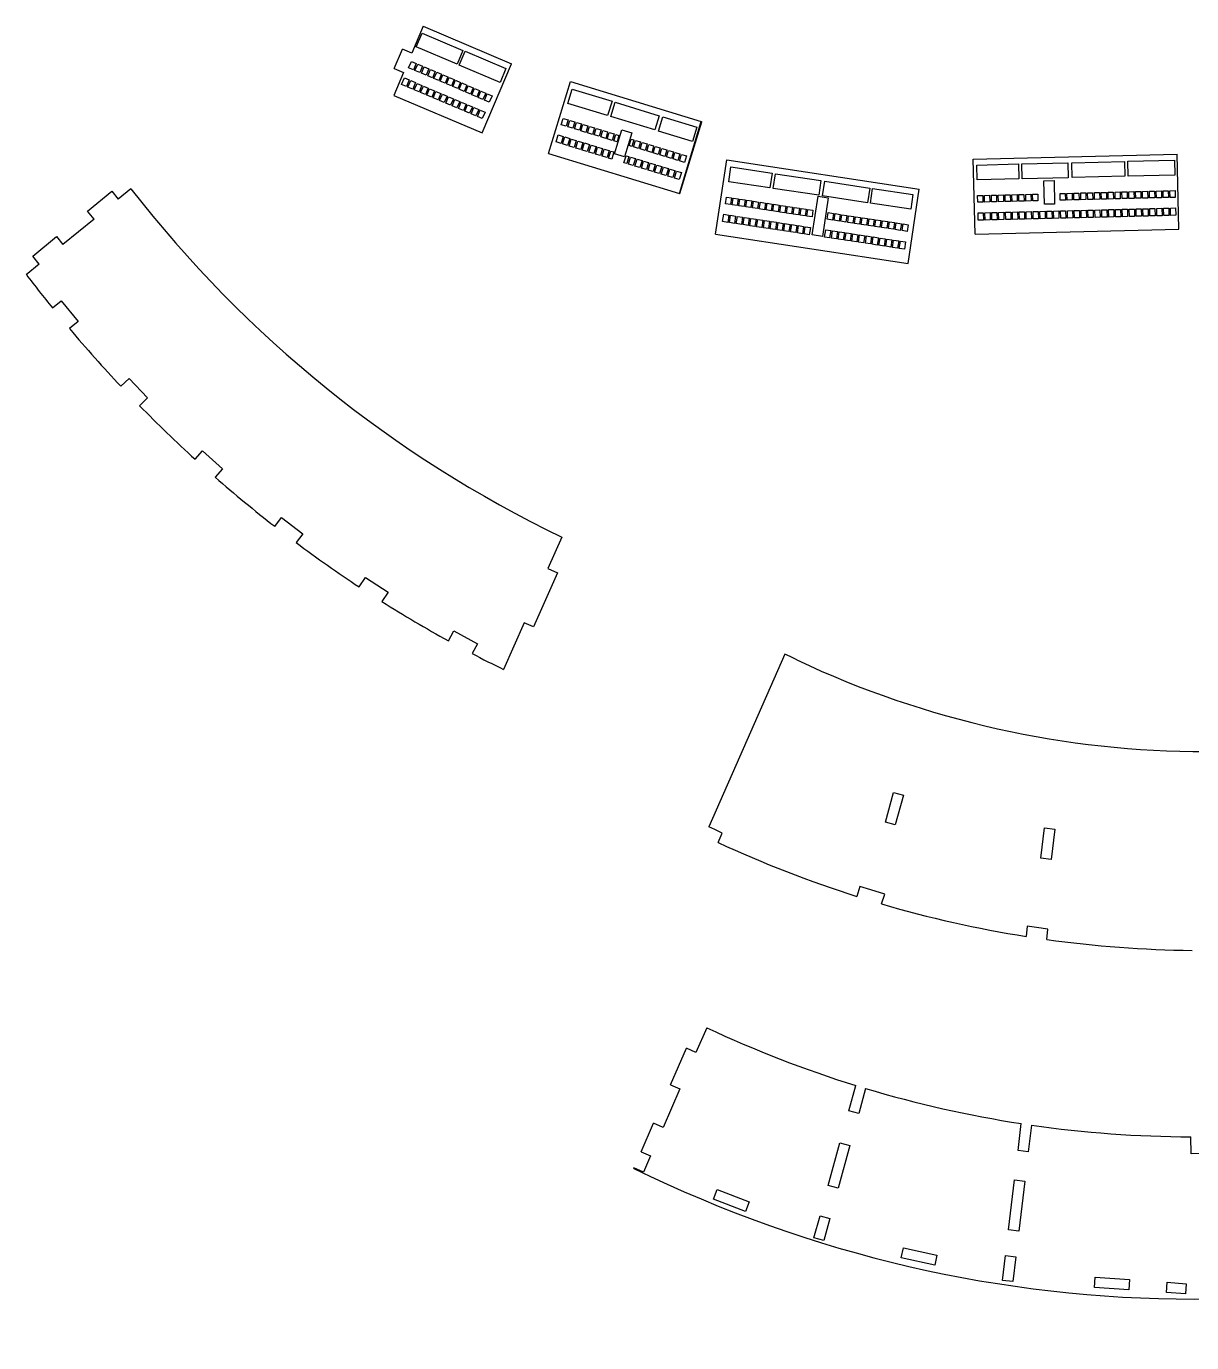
# Model space of a CAD drawing. Extents: x -717 to 1081, y -769 to 1088.
# Drawn here: x 308.3 to 647.5, y -769.2 to -386.1 of the extents above; entities that cross this region are included whole.
import ezdxf

# ---------------------------------------------------------------- set-up
doc = ezdxf.new("R2010")
doc.units = 0
doc.layers.get('0').update_dxf_attribs({"linetype": 'CONTINUOUS'})

msp = doc.modelspace()

# ---------------------------------------------------------------- linework, layer by layer
at = {"color": 7, "linetype": 'CONTINUOUS'}
for p, q in [((423.86, -386.14), (420.55, -393.93)), ((423.86, -386.14), (449.51, -397.03)), ((421.81, -392.09), (423.51, -388.09)), ((423.51, -388.09), (435.38, -393.13)), ((415.39, -398.41), (417.79, -392.76)), ((420.55, -393.93), (417.79, -392.76)), ((433.68, -397.13), (421.81, -392.09)), ((435.38, -393.13), (433.68, -397.13)), ((434.34, -397.41), (436.04, -393.41)), ((436.04, -393.41), (447.9, -398.45)), ((419.61, -398.22), (420.4, -396.38)), ((420.99, -398.8), (419.61, -398.22)), ((420.4, -396.38), (421.78, -396.96)), ((421.78, -396.96), (420.99, -398.8)), ((421.45, -399), (422.24, -397.16)), ((422.24, -397.16), (423.62, -397.74)), ((423.62, -397.74), (422.84, -399.59)), ((423.3, -399.78), (424.08, -397.94)), ((424.08, -397.94), (425.46, -398.53)), ((446.2, -402.45), (434.34, -397.41)), ((440.96, -417.15), (449.51, -397.03)), ((418.15, -399.58), (415.31, -406.26)), ((415.39, -398.41), (418.15, -399.58)), ((417.57, -403.03), (418.36, -401.17)), ((418.36, -401.17), (419.74, -401.75)), ((419.74, -401.75), (418.95, -403.62)), ((419.41, -403.82), (420.2, -401.95)), ((420.2, -401.95), (421.58, -402.53)), ((422.84, -399.59), (421.45, -399)), ((424.68, -400.37), (423.3, -399.78)), ((425.46, -398.53), (424.68, -400.37)), ((425.14, -400.56), (425.92, -398.72)), ((426.52, -401.15), (425.14, -400.56)), ((425.92, -398.72), (427.3, -399.31)), ((427.3, -399.31), (426.52, -401.15)), ((426.98, -401.34), (427.76, -399.5)), ((428.36, -401.93), (426.98, -401.34)), ((427.76, -399.5), (429.14, -400.09)), ((429.14, -400.09), (428.36, -401.93)), ((428.82, -402.13), (429.6, -400.29)), ((430.2, -402.71), (428.82, -402.13)), ((429.6, -400.29), (430.98, -400.87)), ((430.98, -400.87), (430.2, -402.71)), ((430.66, -402.91), (431.44, -401.07)), ((431.44, -401.07), (432.82, -401.65)), ((432.82, -401.65), (432.04, -403.5)), ((432.5, -403.69), (433.28, -401.85)), ((433.28, -401.85), (434.66, -402.44)), ((447.9, -398.45), (446.2, -402.45)), ((418.95, -403.62), (417.57, -403.03)), ((420.79, -404.4), (419.41, -403.82)), ((421.58, -402.53), (420.79, -404.4)), ((421.25, -404.6), (422.04, -402.73)), ((422.63, -405.18), (421.25, -404.6)), ((422.04, -402.73), (423.42, -403.32)), ((423.42, -403.32), (422.63, -405.18)), ((423.09, -405.38), (423.88, -403.51)), ((424.47, -405.97), (423.09, -405.38)), ((423.88, -403.51), (425.26, -404.1)), ((425.26, -404.1), (424.47, -405.97)), ((424.93, -406.16), (425.72, -404.29)), ((425.72, -404.29), (427.1, -404.88)), ((427.1, -404.88), (426.31, -406.75)), ((426.77, -406.94), (427.56, -405.08)), ((427.56, -405.08), (428.95, -405.66)), ((428.95, -405.66), (428.15, -407.53)), ((428.61, -407.73), (429.41, -405.86)), ((429.41, -405.86), (430.79, -406.44)), ((432.04, -403.5), (430.66, -402.91)), ((433.88, -404.28), (432.5, -403.69)), ((434.66, -402.44), (433.88, -404.28)), ((434.34, -404.47), (435.12, -402.63)), ((435.72, -405.06), (434.34, -404.47)), ((435.12, -402.63), (436.5, -403.22)), ((436.5, -403.22), (435.72, -405.06)), ((436.18, -405.25), (436.96, -403.41)), ((437.56, -405.84), (436.18, -405.25)), ((436.96, -403.41), (438.34, -404)), ((438.34, -404), (437.56, -405.84)), ((438.02, -406.04), (438.8, -404.2)), ((439.4, -406.62), (438.02, -406.04)), ((438.8, -404.2), (440.18, -404.78)), ((440.18, -404.78), (439.4, -406.62)), ((439.86, -406.82), (440.64, -404.98)), ((440.64, -404.98), (442.03, -405.56)), ((442.03, -405.56), (441.24, -407.41)), ((441.7, -407.6), (442.49, -405.76)), ((442.49, -405.76), (443.87, -406.35)), ((460.29, -423.15), (466.67, -402.24)), ((465.92, -408.58), (467.19, -404.42)), ((466.67, -402.24), (504.76, -413.86)), ((467.19, -404.42), (478.79, -407.96)), ((415.31, -406.26), (440.96, -417.15)), ((426.31, -406.75), (424.93, -406.16)), ((428.15, -407.53), (426.77, -406.94)), ((429.99, -408.31), (428.61, -407.73)), ((430.79, -406.44), (429.99, -408.31)), ((430.45, -408.51), (431.25, -406.64)), ((431.83, -409.09), (430.45, -408.51)), ((431.25, -406.64), (432.63, -407.23)), ((432.63, -407.23), (431.83, -409.09)), ((432.29, -409.29), (433.09, -407.42)), ((433.67, -409.88), (432.29, -409.29)), ((433.09, -407.42), (434.47, -408.01)), ((434.47, -408.01), (433.67, -409.88)), ((434.13, -410.07), (434.93, -408.2)), ((434.93, -408.2), (436.31, -408.79)), ((436.31, -408.79), (435.52, -410.66)), ((435.98, -410.85), (436.77, -408.99)), ((436.77, -408.99), (438.15, -409.57)), ((438.15, -409.57), (437.36, -411.44)), ((437.82, -411.64), (438.61, -409.77)), ((438.61, -409.77), (439.99, -410.36)), ((441.24, -407.41), (439.86, -406.82)), ((443.08, -408.19), (441.7, -407.6)), ((443.87, -406.35), (443.08, -408.19)), ((477.52, -412.12), (465.92, -408.58)), ((478.79, -407.96), (477.52, -412.12)), ((478.42, -412.39), (479.69, -408.24)), ((479.69, -408.24), (492.52, -412.15)), ((435.52, -410.66), (434.13, -410.07)), ((437.36, -411.44), (435.98, -410.85)), ((439.2, -412.22), (437.82, -411.64)), ((439.99, -410.36), (439.2, -412.22)), ((439.66, -412.42), (440.45, -410.55)), ((441.04, -413), (439.66, -412.42)), ((440.45, -410.55), (441.83, -411.14)), ((441.83, -411.14), (441.04, -413)), ((464.02, -414.79), (464.59, -412.92)), ((464.59, -412.92), (466.04, -413.37)), ((466.04, -413.37), (465.47, -415.24)), ((465.93, -415.38), (466.5, -413.51)), ((466.5, -413.51), (467.96, -413.95)), ((491.25, -416.3), (478.42, -412.39)), ((492.52, -412.15), (491.25, -416.3)), ((492.34, -416.63), (493.6, -412.48)), ((493.6, -412.48), (503.48, -415.49)), ((465.47, -415.24), (464.02, -414.79)), ((467.39, -415.82), (465.93, -415.38)), ((467.96, -413.95), (467.39, -415.82)), ((467.85, -415.96), (468.42, -414.09)), ((469.3, -416.4), (467.85, -415.96)), ((468.42, -414.09), (469.87, -414.53)), ((469.87, -414.53), (469.3, -416.4)), ((469.76, -416.54), (470.33, -414.67)), ((471.21, -416.99), (469.76, -416.54)), ((470.33, -414.67), (471.78, -415.12)), ((471.78, -415.12), (471.21, -416.99)), ((471.67, -417.13), (472.24, -415.26)), ((473.12, -417.57), (471.67, -417.13)), ((472.24, -415.26), (473.7, -415.7)), ((473.7, -415.7), (473.12, -417.57)), ((473.59, -417.71), (474.16, -415.84)), ((474.16, -415.84), (475.61, -416.28)), ((475.61, -416.28), (475.04, -418.15)), ((475.5, -418.3), (476.07, -416.43)), ((476.07, -416.43), (477.52, -416.87)), ((477.52, -416.87), (476.95, -418.74)), ((477.41, -418.88), (477.98, -417.01)), ((477.98, -417.01), (479.43, -417.45)), ((479.43, -417.45), (478.86, -419.32)), ((479.52, -423.23), (481.64, -416.28)), ((481.64, -416.28), (484.51, -417.15)), ((484.51, -417.15), (482.39, -424.11)), ((502.21, -419.65), (492.34, -416.63)), ((498.39, -434.77), (504.76, -413.86)), ((498.55, -434.82), (504.93, -413.91)), ((503.48, -415.49), (502.21, -419.65)), ((504.76, -413.86), (504.93, -413.91)), ((462.49, -419.8), (463.12, -417.76)), ((463.95, -420.24), (462.49, -419.8)), ((463.12, -417.76), (464.57, -418.2)), ((464.57, -418.2), (463.95, -420.24)), ((464.41, -420.38), (465.03, -418.34)), ((465.86, -420.83), (464.41, -420.38)), ((465.03, -418.34), (466.48, -418.79)), ((466.48, -418.79), (465.86, -420.83)), ((466.32, -420.97), (466.94, -418.93)), ((467.77, -421.41), (466.32, -420.97)), ((466.94, -418.93), (468.39, -419.37)), ((468.39, -419.37), (467.77, -421.41)), ((468.23, -421.55), (468.86, -419.51)), ((468.86, -419.51), (470.31, -419.95)), ((470.31, -419.95), (469.68, -421.99)), ((470.15, -422.13), (470.77, -420.09)), ((470.77, -420.09), (472.22, -420.54)), ((472.22, -420.54), (471.6, -422.58)), ((472.06, -422.72), (472.68, -420.68)), ((472.68, -420.68), (474.13, -421.12)), ((474.13, -421.12), (473.51, -423.16)), ((475.04, -418.15), (473.59, -417.71)), ((473.97, -423.3), (474.6, -421.26)), ((474.6, -421.26), (476.05, -421.7)), ((476.95, -418.74), (475.5, -418.3)), ((478.86, -419.32), (477.41, -418.88)), ((479.33, -419.46), (479.9, -417.59)), ((480.25, -419.74), (479.33, -419.46)), ((479.9, -417.59), (480.82, -417.87)), ((480.82, -417.87), (480.25, -419.74)), ((483.77, -420.82), (484.34, -418.95)), ((484.6, -421.07), (483.77, -420.82)), ((484.34, -418.95), (485.17, -419.2)), ((485.17, -419.2), (484.6, -421.07)), ((485.06, -421.21), (485.63, -419.34)), ((486.52, -421.66), (485.06, -421.21)), ((485.63, -419.34), (487.09, -419.79)), ((487.09, -419.79), (486.52, -421.66)), ((486.98, -421.8), (487.55, -419.93)), ((487.55, -419.93), (489, -420.37)), ((489, -420.37), (488.43, -422.24)), ((488.89, -422.38), (489.46, -420.51)), ((489.46, -420.51), (490.91, -420.95)), ((490.91, -420.95), (490.34, -422.82)), ((490.8, -422.96), (491.37, -421.09)), ((491.37, -421.09), (492.83, -421.54)), ((460.29, -423.15), (498.39, -434.77)), ((469.68, -421.99), (468.23, -421.55)), ((471.6, -422.58), (470.15, -422.13)), ((473.51, -423.16), (472.06, -422.72)), ((475.42, -423.74), (473.97, -423.3)), ((476.05, -421.7), (475.42, -423.74)), ((475.89, -423.88), (476.51, -421.84)), ((477.34, -424.33), (475.89, -423.88)), ((476.51, -421.84), (477.96, -422.29)), ((477.96, -422.29), (477.34, -424.33)), ((477.8, -424.47), (478.42, -422.43)), ((478.72, -424.75), (477.8, -424.47)), ((478.42, -422.43), (479.34, -422.71)), ((479.34, -422.71), (478.72, -424.75)), ((482.39, -424.11), (479.52, -423.23)), ((482.26, -425.83), (482.89, -423.79)), ((482.89, -423.79), (483.7, -424.04)), ((483.7, -424.04), (483.08, -426.08)), ((483.54, -426.22), (484.16, -424.18)), ((484.16, -424.18), (485.61, -424.62)), ((485.61, -424.62), (484.99, -426.66)), ((485.45, -426.8), (486.07, -424.76)), ((486.07, -424.76), (487.52, -425.2)), ((487.52, -425.2), (486.9, -427.25)), ((488.43, -422.24), (486.98, -421.8)), ((490.34, -422.82), (488.89, -422.38)), ((492.25, -423.41), (490.8, -422.96)), ((492.83, -421.54), (492.25, -423.41)), ((492.72, -423.55), (493.29, -421.68)), ((494.17, -423.99), (492.72, -423.55)), ((493.29, -421.68), (494.74, -422.12)), ((494.74, -422.12), (494.17, -423.99)), ((494.63, -424.13), (495.2, -422.26)), ((496.08, -424.57), (494.63, -424.13)), ((495.2, -422.26), (496.65, -422.7)), ((496.65, -422.7), (496.08, -424.57)), ((496.54, -424.71), (497.11, -422.84)), ((497.99, -425.16), (496.54, -424.71)), ((497.11, -422.84), (498.56, -423.29)), ((498.56, -423.29), (497.99, -425.16)), ((498.46, -425.3), (499.03, -423.43)), ((499.03, -423.43), (500.48, -423.87)), ((500.48, -423.87), (499.91, -425.74)), ((508.92, -446.62), (512.2, -425.01)), ((512.2, -425.01), (568.22, -433.51)), ((583.88, -424.8), (643.24, -423.31)), ((584.43, -446.65), (583.88, -424.8)), ((628.89, -425.41), (642.52, -425.06)), ((642.52, -425.06), (642.63, -429.41)), ((643.79, -445.16), (643.24, -423.31)), ((483.08, -426.08), (482.26, -425.83)), ((484.99, -426.66), (483.54, -426.22)), ((486.9, -427.25), (485.45, -426.8)), ((487.36, -427.39), (487.99, -425.34)), ((488.81, -427.83), (487.36, -427.39)), ((487.99, -425.34), (489.44, -425.79)), ((489.44, -425.79), (488.81, -427.83)), ((489.28, -427.97), (489.9, -425.93)), ((490.73, -428.41), (489.28, -427.97)), ((489.9, -425.93), (491.35, -426.37)), ((491.35, -426.37), (490.73, -428.41)), ((491.19, -428.55), (491.81, -426.51)), ((492.64, -429), (491.19, -428.55)), ((491.81, -426.51), (493.26, -426.95)), ((493.26, -426.95), (492.64, -429)), ((493.1, -429.14), (493.73, -427.09)), ((493.73, -427.09), (495.18, -427.54)), ((495.18, -427.54), (494.55, -429.58)), ((495.02, -429.72), (495.64, -427.68)), ((495.64, -427.68), (497.09, -428.12)), ((497.09, -428.12), (496.47, -430.16)), ((496.93, -430.3), (497.55, -428.26)), ((497.55, -428.26), (499, -428.7)), ((499, -428.7), (498.38, -430.75)), ((499.91, -425.74), (498.46, -425.3)), ((512.75, -431.35), (513.41, -427.05)), ((513.41, -427.05), (525.4, -428.87)), ((525.4, -428.87), (524.75, -433.17)), ((525.68, -433.31), (526.33, -429.02)), ((526.33, -429.02), (539.59, -431.03)), ((584.96, -426.51), (597.09, -426.2)), ((585.07, -430.85), (584.96, -426.51)), ((597.09, -426.2), (597.2, -430.55)), ((598.03, -426.18), (611.44, -425.84)), ((598.14, -430.52), (598.03, -426.18)), ((611.44, -425.84), (611.55, -430.19)), ((612.57, -425.82), (627.96, -425.43)), ((612.68, -430.16), (612.57, -425.82)), ((627.96, -425.43), (628.07, -429.77)), ((629, -429.75), (628.89, -425.41)), ((494.55, -429.58), (493.1, -429.14)), ((496.47, -430.16), (495.02, -429.72)), ((498.38, -430.75), (496.93, -430.3)), ((524.75, -433.17), (512.75, -431.35)), ((539.59, -431.03), (538.94, -435.32)), ((540.06, -435.49), (540.71, -431.2)), ((540.71, -431.2), (553.82, -433.19)), ((597.2, -430.55), (585.07, -430.85)), ((611.55, -430.19), (598.14, -430.52)), ((604.44, -431.07), (607.44, -430.99)), ((604.62, -437.93), (604.44, -431.07)), ((607.44, -430.99), (607.61, -437.85)), ((628.07, -429.77), (612.68, -430.16)), ((642.63, -429.41), (629, -429.75)), ((326.14, -439.92), (333.2, -434.13)), ((333.2, -434.13), (335.1, -436.45)), ((338.78, -433.43), (335.1, -436.45)), ((498.39, -434.77), (498.55, -434.82)), ((511.78, -437.78), (512.07, -435.84)), ((512.07, -435.84), (513.55, -436.07)), ((513.55, -436.07), (513.26, -438)), ((513.75, -438.08), (514.05, -436.14)), ((514.05, -436.14), (515.53, -436.37)), ((515.53, -436.37), (515.24, -438.3)), ((515.73, -438.38), (516.03, -436.44)), ((516.03, -436.44), (517.51, -436.67)), ((517.51, -436.67), (517.22, -438.6)), ((538.94, -435.32), (525.68, -433.31)), ((537.04, -446.86), (538.75, -435.6)), ((538.75, -435.6), (541.71, -436.05)), ((541.71, -436.05), (540, -447.31)), ((553.17, -437.48), (540.06, -435.49)), ((553.82, -433.19), (553.17, -437.48)), ((553.97, -437.61), (554.63, -433.31)), ((554.63, -433.31), (566.36, -435.09)), ((564.94, -455.13), (568.22, -433.51)), ((566.36, -435.09), (565.71, -439.39)), ((585.19, -435.39), (586.68, -435.36)), ((585.23, -437.35), (585.19, -435.39)), ((586.68, -435.36), (586.73, -437.31)), ((587.18, -435.34), (588.68, -435.31)), ((587.23, -437.3), (587.18, -435.34)), ((588.68, -435.31), (588.73, -437.26)), ((589.18, -435.29), (590.68, -435.26)), ((589.23, -437.25), (589.18, -435.29)), ((590.68, -435.26), (590.73, -437.21)), ((591.18, -435.24), (592.68, -435.21)), ((591.23, -437.2), (591.18, -435.24)), ((592.68, -435.21), (592.73, -437.16)), ((593.18, -435.19), (594.68, -435.16)), ((593.23, -437.15), (593.18, -435.19)), ((594.68, -435.16), (594.73, -437.11)), ((595.18, -435.14), (596.68, -435.11)), ((595.23, -437.1), (595.18, -435.14)), ((596.68, -435.11), (596.73, -437.06)), ((597.18, -435.09), (598.68, -435.06)), ((597.23, -437.05), (597.18, -435.09)), ((598.68, -435.06), (598.73, -437.01)), ((599.18, -435.04), (600.68, -435.01)), ((599.23, -437), (599.18, -435.04)), ((600.68, -435.01), (600.73, -436.96)), ((601.18, -434.99), (602.68, -434.96)), ((601.23, -436.95), (601.18, -434.99)), ((602.68, -434.96), (602.73, -436.91)), ((609.18, -434.79), (610.68, -434.75)), ((609.23, -436.75), (609.18, -434.79)), ((610.68, -434.75), (610.73, -436.71)), ((611.18, -434.74), (612.68, -434.7)), ((611.23, -436.7), (611.18, -434.74)), ((612.73, -436.66), (611.23, -436.7)), ((612.68, -434.7), (612.73, -436.66)), ((613.18, -434.69), (614.68, -434.65)), ((613.23, -436.65), (613.18, -434.69)), ((614.72, -436.61), (613.23, -436.65)), ((614.68, -434.65), (614.72, -436.61)), ((615.18, -434.64), (616.68, -434.6)), ((615.22, -436.6), (615.18, -434.64)), ((616.72, -436.56), (615.22, -436.6)), ((616.68, -434.6), (616.72, -436.56)), ((617.18, -434.59), (618.67, -434.55)), ((617.22, -436.55), (617.18, -434.59)), ((618.72, -436.51), (617.22, -436.55)), ((618.67, -434.55), (618.72, -436.51)), ((619.17, -434.54), (620.67, -434.5)), ((619.22, -436.5), (619.17, -434.54)), ((620.72, -436.46), (619.22, -436.5)), ((620.67, -434.5), (620.72, -436.46)), ((621.17, -434.49), (622.67, -434.45)), ((621.22, -436.45), (621.17, -434.49)), ((622.72, -436.41), (621.22, -436.45)), ((622.67, -434.45), (622.72, -436.41)), ((623.17, -434.44), (624.67, -434.4)), ((623.22, -436.4), (623.17, -434.44)), ((624.72, -436.36), (623.22, -436.4)), ((624.67, -434.4), (624.72, -436.36)), ((625.17, -434.39), (626.67, -434.35)), ((625.22, -436.35), (625.17, -434.39)), ((626.72, -436.31), (625.22, -436.35)), ((626.67, -434.35), (626.72, -436.31)), ((627.17, -434.34), (628.67, -434.3)), ((627.22, -436.29), (627.17, -434.34)), ((628.72, -436.26), (627.22, -436.29)), ((628.67, -434.3), (628.72, -436.26)), ((629.17, -434.29), (630.67, -434.25)), ((629.22, -436.24), (629.17, -434.29)), ((630.72, -436.21), (629.22, -436.24)), ((630.67, -434.25), (630.72, -436.21)), ((631.17, -434.24), (632.67, -434.2)), ((631.22, -436.19), (631.17, -434.24)), ((632.72, -436.16), (631.22, -436.19)), ((632.67, -434.2), (632.72, -436.16)), ((633.17, -434.19), (634.67, -434.15)), ((633.22, -436.14), (633.17, -434.19)), ((634.72, -436.11), (633.22, -436.14)), ((634.67, -434.15), (634.72, -436.11)), ((635.17, -434.14), (636.67, -434.1)), ((635.22, -436.09), (635.17, -434.14)), ((636.72, -436.06), (635.22, -436.09)), ((636.67, -434.1), (636.72, -436.06)), ((637.17, -434.09), (638.67, -434.05)), ((637.22, -436.04), (637.17, -434.09)), ((638.72, -436.01), (637.22, -436.04)), ((638.67, -434.05), (638.72, -436.01)), ((639.17, -434.04), (640.67, -434)), ((639.22, -435.99), (639.17, -434.04)), ((640.72, -435.96), (639.22, -435.99)), ((640.67, -434), (640.72, -435.96)), ((641.17, -433.99), (642.67, -433.95)), ((641.22, -435.94), (641.17, -433.99)), ((642.72, -435.91), (641.22, -435.94)), ((642.67, -433.95), (642.72, -435.91)), ((328.04, -442.24), (326.14, -439.92)), ((513.26, -438), (511.78, -437.78)), ((515.24, -438.3), (513.75, -438.08)), ((517.22, -438.6), (515.73, -438.38)), ((517.71, -438.68), (518, -436.74)), ((519.19, -438.9), (517.71, -438.68)), ((518, -436.74), (519.49, -436.97)), ((519.49, -436.97), (519.19, -438.9)), ((519.69, -438.98), (519.98, -437.04)), ((521.17, -439.2), (519.69, -438.98)), ((519.98, -437.04), (521.46, -437.27)), ((521.46, -437.27), (521.17, -439.2)), ((521.66, -439.28), (521.96, -437.34)), ((523.15, -439.5), (521.66, -439.28)), ((521.96, -437.34), (523.44, -437.57)), ((523.44, -437.57), (523.15, -439.5)), ((523.64, -439.58), (523.94, -437.64)), ((525.12, -439.8), (523.64, -439.58)), ((523.94, -437.64), (525.42, -437.87)), ((525.42, -437.87), (525.12, -439.8)), ((525.62, -439.88), (525.91, -437.94)), ((527.1, -440.1), (525.62, -439.88)), ((525.91, -437.94), (527.4, -438.17)), ((527.4, -438.17), (527.1, -440.1)), ((527.6, -440.18), (527.89, -438.24)), ((529.08, -440.4), (527.6, -440.18)), ((527.89, -438.24), (529.37, -438.47)), ((529.37, -438.47), (529.08, -440.4)), ((529.57, -440.48), (529.87, -438.54)), ((531.06, -440.7), (529.57, -440.48)), ((529.87, -438.54), (531.35, -438.77)), ((531.35, -438.77), (531.06, -440.7)), ((531.55, -440.78), (531.84, -438.84)), ((531.84, -438.84), (533.33, -439.07)), ((533.33, -439.07), (533.03, -441)), ((533.53, -441.08), (533.82, -439.14)), ((533.82, -439.14), (535.3, -439.37)), ((535.3, -439.37), (535.01, -441.3)), ((535.51, -441.38), (535.8, -439.44)), ((535.8, -439.44), (537.28, -439.67)), ((537.28, -439.67), (536.99, -441.6)), ((541.44, -442.28), (541.73, -440.35)), ((541.73, -440.35), (543.21, -440.57)), ((565.71, -439.39), (553.97, -437.61)), ((586.73, -437.31), (585.23, -437.35)), ((585.31, -440.45), (586.81, -440.41)), ((585.37, -442.58), (585.31, -440.45)), ((586.81, -440.41), (586.87, -442.54)), ((588.73, -437.26), (587.23, -437.3)), ((587.31, -440.4), (588.81, -440.36)), ((587.36, -442.53), (587.31, -440.4)), ((588.81, -440.36), (588.86, -442.49)), ((590.73, -437.21), (589.23, -437.25)), ((589.31, -440.35), (590.81, -440.31)), ((589.36, -442.48), (589.31, -440.35)), ((590.81, -440.31), (590.86, -442.44)), ((592.73, -437.16), (591.23, -437.2)), ((591.31, -440.3), (592.81, -440.26)), ((591.36, -442.43), (591.31, -440.3)), ((592.81, -440.26), (592.86, -442.39)), ((594.73, -437.11), (593.23, -437.15)), ((593.31, -440.25), (594.81, -440.21)), ((593.36, -442.38), (593.31, -440.25)), ((594.81, -440.21), (594.86, -442.34)), ((596.73, -437.06), (595.23, -437.1)), ((595.31, -440.2), (596.81, -440.16)), ((595.36, -442.33), (595.31, -440.2)), ((596.81, -440.16), (596.86, -442.29)), ((598.73, -437.01), (597.23, -437.05)), ((597.31, -440.15), (598.81, -440.11)), ((597.36, -442.28), (597.31, -440.15)), ((598.81, -440.11), (598.86, -442.24)), ((600.73, -436.96), (599.23, -437)), ((599.31, -440.1), (600.81, -440.06)), ((599.36, -442.23), (599.31, -440.1)), ((600.81, -440.06), (600.86, -442.19)), ((602.73, -436.91), (601.23, -436.95)), ((601.31, -440.05), (602.81, -440.01)), ((601.36, -442.18), (601.31, -440.05)), ((602.81, -440.01), (602.86, -442.14)), ((603.31, -440), (604.81, -439.96)), ((603.36, -442.13), (603.31, -440)), ((607.61, -437.85), (604.62, -437.93)), ((604.81, -439.96), (604.86, -442.09)), ((605.31, -439.95), (606.81, -439.91)), ((605.36, -442.08), (605.31, -439.95)), ((606.81, -439.91), (606.86, -442.04)), ((607.31, -439.9), (608.8, -439.86)), ((607.36, -442.03), (607.31, -439.9)), ((608.8, -439.86), (608.86, -441.99)), ((610.73, -436.71), (609.23, -436.75)), ((609.3, -439.85), (610.8, -439.81)), ((609.36, -441.98), (609.3, -439.85)), ((610.8, -439.81), (610.86, -441.94)), ((611.3, -439.8), (612.8, -439.76)), ((611.36, -441.93), (611.3, -439.8)), ((612.8, -439.76), (612.86, -441.89)), ((613.3, -439.74), (614.8, -439.71)), ((613.36, -441.88), (613.3, -439.74)), ((614.8, -439.71), (614.86, -441.84)), ((615.3, -439.69), (616.8, -439.66)), ((615.36, -441.83), (615.3, -439.69)), ((616.8, -439.66), (616.86, -441.79)), ((617.3, -439.64), (618.8, -439.61)), ((617.36, -441.78), (617.3, -439.64)), ((618.8, -439.61), (618.85, -441.74)), ((619.3, -439.59), (620.8, -439.56)), ((619.35, -441.73), (619.3, -439.59)), ((620.8, -439.56), (620.85, -441.69)), ((621.3, -439.54), (622.8, -439.51)), ((621.35, -441.68), (621.3, -439.54)), ((622.8, -439.51), (622.85, -441.64)), ((623.3, -439.49), (624.8, -439.46)), ((623.35, -441.63), (623.3, -439.49)), ((624.8, -439.46), (624.85, -441.59)), ((625.3, -439.44), (626.8, -439.41)), ((625.35, -441.58), (625.3, -439.44)), ((626.8, -439.41), (626.85, -441.54)), ((627.3, -439.39), (628.8, -439.36)), ((627.35, -441.53), (627.3, -439.39)), ((628.8, -439.36), (628.85, -441.49)), ((629.3, -439.34), (630.8, -439.31)), ((629.35, -441.48), (629.3, -439.34)), ((630.8, -439.31), (630.85, -441.44)), ((631.3, -439.29), (632.8, -439.26)), ((631.35, -441.43), (631.3, -439.29)), ((632.8, -439.26), (632.85, -441.39)), ((633.3, -439.24), (634.8, -439.21)), ((633.35, -441.38), (633.3, -439.24)), ((634.8, -439.21), (634.85, -441.34)), ((635.3, -439.19), (636.8, -439.16)), ((635.35, -441.33), (635.3, -439.19)), ((636.8, -439.16), (636.85, -441.29)), ((637.3, -439.14), (638.8, -439.1)), ((637.35, -441.28), (637.3, -439.14)), ((638.8, -439.1), (638.85, -441.24)), ((639.29, -439.09), (640.79, -439.05)), ((639.35, -441.23), (639.29, -439.09)), ((640.79, -439.05), (640.85, -441.19)), ((641.29, -439.04), (642.79, -439)), ((641.35, -441.18), (641.29, -439.04)), ((642.79, -439), (642.85, -441.14)), ((328.04, -442.24), (319, -449.66)), ((510.99, -442.95), (511.31, -440.84)), ((512.47, -443.18), (510.99, -442.95)), ((511.31, -440.84), (512.8, -441.06)), ((512.8, -441.06), (512.47, -443.18)), ((512.97, -443.25), (513.29, -441.14)), ((514.45, -443.48), (512.97, -443.25)), ((513.29, -441.14), (514.77, -441.37)), ((514.77, -441.37), (514.45, -443.48)), ((514.95, -443.55), (515.27, -441.44)), ((516.43, -443.78), (514.95, -443.55)), ((515.27, -441.44), (516.75, -441.67)), ((516.75, -441.67), (516.43, -443.78)), ((516.92, -443.85), (517.24, -441.74)), ((518.41, -444.08), (516.92, -443.85)), ((517.24, -441.74), (518.73, -441.97)), ((518.73, -441.97), (518.41, -444.08)), ((518.9, -444.15), (519.22, -442.04)), ((520.38, -444.38), (518.9, -444.15)), ((519.22, -442.04), (520.7, -442.27)), ((520.7, -442.27), (520.38, -444.38)), ((520.88, -444.45), (521.2, -442.34)), ((521.2, -442.34), (522.68, -442.57)), ((522.68, -442.57), (522.36, -444.68)), ((522.86, -444.75), (523.18, -442.64)), ((523.18, -442.64), (524.66, -442.87)), ((524.66, -442.87), (524.34, -444.98)), ((524.83, -445.05), (525.15, -442.94)), ((525.15, -442.94), (526.64, -443.17)), ((526.64, -443.17), (526.32, -445.28)), ((526.81, -445.35), (527.13, -443.24)), ((527.13, -443.24), (528.61, -443.47)), ((528.61, -443.47), (528.29, -445.58)), ((528.79, -445.65), (529.11, -443.54)), ((529.11, -443.54), (530.59, -443.77)), ((530.59, -443.77), (530.27, -445.88)), ((530.77, -445.95), (531.09, -443.84)), ((531.09, -443.84), (532.57, -444.07)), ((533.03, -441), (531.55, -440.78)), ((532.57, -444.07), (532.25, -446.18)), ((532.74, -446.25), (533.06, -444.14)), ((533.06, -444.14), (534.55, -444.37)), ((535.01, -441.3), (533.53, -441.08)), ((536.99, -441.6), (535.51, -441.38)), ((542.92, -442.5), (541.44, -442.28)), ((543.21, -440.57), (542.92, -442.5)), ((543.41, -442.58), (543.71, -440.65)), ((544.9, -442.8), (543.41, -442.58)), ((543.71, -440.65), (545.19, -440.87)), ((545.19, -440.87), (544.9, -442.8)), ((545.39, -442.88), (545.69, -440.95)), ((546.88, -443.1), (545.39, -442.88)), ((545.69, -440.95), (547.17, -441.17)), ((547.17, -441.17), (546.88, -443.1)), ((547.37, -443.18), (547.66, -441.25)), ((548.85, -443.4), (547.37, -443.18)), ((547.66, -441.25), (549.15, -441.47)), ((549.15, -441.47), (548.85, -443.4)), ((549.35, -443.48), (549.64, -441.55)), ((550.83, -443.7), (549.35, -443.48)), ((549.64, -441.55), (551.12, -441.77)), ((551.12, -441.77), (550.83, -443.7)), ((551.32, -443.78), (551.62, -441.85)), ((552.81, -444), (551.32, -443.78)), ((551.62, -441.85), (553.1, -442.07)), ((553.1, -442.07), (552.81, -444)), ((553.3, -444.08), (553.6, -442.15)), ((554.78, -444.31), (553.3, -444.08)), ((553.6, -442.15), (555.08, -442.37)), ((555.08, -442.37), (554.78, -444.31)), ((555.28, -444.38), (555.57, -442.45)), ((555.57, -442.45), (557.06, -442.67)), ((557.06, -442.67), (556.76, -444.61)), ((557.26, -444.68), (557.55, -442.75)), ((557.55, -442.75), (559.03, -442.97)), ((559.03, -442.97), (558.74, -444.91)), ((559.23, -444.98), (559.53, -443.05)), ((559.53, -443.05), (561.01, -443.27)), ((561.01, -443.27), (560.72, -445.21)), ((561.21, -445.28), (561.5, -443.35)), ((561.5, -443.35), (562.99, -443.57)), ((562.99, -443.57), (562.69, -445.51)), ((563.19, -445.58), (563.48, -443.65)), ((563.48, -443.65), (564.96, -443.87)), ((564.96, -443.87), (564.67, -445.81)), ((586.87, -442.54), (585.37, -442.58)), ((588.86, -442.49), (587.36, -442.53)), ((590.86, -442.44), (589.36, -442.48)), ((592.86, -442.39), (591.36, -442.43)), ((594.86, -442.34), (593.36, -442.38)), ((596.86, -442.29), (595.36, -442.33)), ((598.86, -442.24), (597.36, -442.28)), ((600.86, -442.19), (599.36, -442.23)), ((602.86, -442.14), (601.36, -442.18)), ((604.86, -442.09), (603.36, -442.13)), ((606.86, -442.04), (605.36, -442.08)), ((608.86, -441.99), (607.36, -442.03)), ((610.86, -441.94), (609.36, -441.98)), ((612.86, -441.89), (611.36, -441.93)), ((614.86, -441.84), (613.36, -441.88)), ((616.86, -441.79), (615.36, -441.83)), ((618.85, -441.74), (617.36, -441.78)), ((620.85, -441.69), (619.35, -441.73)), ((622.85, -441.64), (621.35, -441.68)), ((624.85, -441.59), (623.35, -441.63)), ((626.85, -441.54), (625.35, -441.58)), ((628.85, -441.49), (627.35, -441.53)), ((630.85, -441.44), (629.35, -441.48)), ((632.85, -441.39), (631.35, -441.43)), ((634.85, -441.34), (633.35, -441.38)), ((636.85, -441.29), (635.35, -441.33)), ((638.85, -441.24), (637.35, -441.28)), ((640.85, -441.19), (639.35, -441.23)), ((642.85, -441.14), (641.35, -441.18)), ((310.2, -453), (317.1, -447.34)), ((317.1, -447.34), (319, -449.66)), ((508.92, -446.62), (564.94, -455.13)), ((522.36, -444.68), (520.88, -444.45)), ((524.34, -444.98), (522.86, -444.75)), ((526.32, -445.28), (524.83, -445.05)), ((528.29, -445.58), (526.81, -445.35)), ((530.27, -445.88), (528.79, -445.65)), ((532.25, -446.18), (530.77, -445.95)), ((534.23, -446.48), (532.74, -446.25)), ((534.55, -444.37), (534.23, -446.48)), ((534.72, -446.55), (535.04, -444.44)), ((536.2, -446.78), (534.72, -446.55)), ((535.04, -444.44), (536.52, -444.67)), ((536.52, -444.67), (536.2, -446.78)), ((540, -447.31), (537.04, -446.86)), ((540.65, -447.45), (540.97, -445.34)), ((542.13, -447.68), (540.65, -447.45)), ((540.97, -445.34), (542.46, -445.57)), ((542.46, -445.57), (542.13, -447.68)), ((542.63, -447.75), (542.95, -445.64)), ((544.11, -447.98), (542.63, -447.75)), ((542.95, -445.64), (544.43, -445.87)), ((544.43, -445.87), (544.11, -447.98)), ((544.61, -448.05), (544.93, -445.94)), ((546.09, -448.28), (544.61, -448.05)), ((544.93, -445.94), (546.41, -446.17)), ((546.41, -446.17), (546.09, -448.28)), ((546.58, -448.35), (546.9, -446.24)), ((546.9, -446.24), (548.39, -446.47)), ((548.39, -446.47), (548.07, -448.58)), ((548.56, -448.65), (548.88, -446.54)), ((548.88, -446.54), (550.36, -446.77)), ((550.36, -446.77), (550.04, -448.88)), ((550.54, -448.95), (550.86, -446.84)), ((550.86, -446.84), (552.34, -447.07)), ((552.34, -447.07), (552.02, -449.18)), ((552.52, -449.25), (552.84, -447.14)), ((552.84, -447.14), (554.32, -447.37)), ((554.32, -447.37), (554, -449.48)), ((554.49, -449.55), (554.81, -447.44)), ((554.81, -447.44), (556.3, -447.67)), ((556.76, -444.61), (555.28, -444.38)), ((556.3, -447.67), (555.98, -449.78)), ((556.47, -449.85), (556.79, -447.74)), ((556.79, -447.74), (558.27, -447.97)), ((558.74, -444.91), (557.26, -444.68)), ((558.27, -447.97), (557.95, -450.08)), ((558.45, -450.16), (558.77, -448.04)), ((558.77, -448.04), (560.25, -448.27)), ((560.72, -445.21), (559.23, -444.98)), ((562.69, -445.51), (561.21, -445.28)), ((564.67, -445.81), (563.19, -445.58)), ((584.43, -446.65), (643.79, -445.16)), ((548.07, -448.58), (546.58, -448.35)), ((550.04, -448.88), (548.56, -448.65)), ((552.02, -449.18), (550.54, -448.95)), ((554, -449.48), (552.52, -449.25)), ((555.98, -449.78), (554.49, -449.55)), ((557.95, -450.08), (556.47, -449.85)), ((559.93, -450.38), (558.45, -450.16)), ((560.25, -448.27), (559.93, -450.38)), ((560.43, -450.46), (560.75, -448.35)), ((561.91, -450.68), (560.43, -450.46)), ((560.75, -448.35), (562.23, -448.57)), ((562.23, -448.57), (561.91, -450.68)), ((562.4, -450.76), (562.72, -448.65)), ((563.89, -450.98), (562.4, -450.76)), ((562.72, -448.65), (564.21, -448.87)), ((564.21, -448.87), (563.89, -450.98)), ((312.1, -455.32), (308.34, -458.41)), ((312.1, -455.32), (310.2, -453)), ((315.93, -468.08), (318.47, -465.99)), ((318.47, -465.99), (323.44, -472.05)), ((323.44, -472.05), (320.92, -474.12)), ((335.86, -490.89), (338.23, -488.62)), ((338.23, -488.62), (343.65, -494.29)), ((343.65, -494.29), (341.29, -496.54)), ((357.46, -512.13), (359.65, -509.68)), ((359.65, -509.68), (365.48, -514.92)), ((365.48, -514.92), (363.3, -517.35)), ((380.63, -531.65), (382.63, -529.04)), ((382.63, -529.04), (388.84, -533.81)), ((388.84, -533.81), (386.86, -536.39)), ((464.18, -534.79), (460.15, -543.96)), ((405.24, -549.3), (407.03, -546.54)), ((407.03, -546.54), (413.6, -550.81)), ((462.9, -545.17), (455.96, -560.94)), ((460.15, -543.96), (462.9, -545.17)), ((413.6, -550.81), (411.83, -553.55)), ((431.17, -564.96), (432.74, -562.07)), ((432.74, -562.07), (439.63, -565.81)), ((453.22, -559.73), (447.24, -573.33)), ((455.96, -560.94), (453.22, -559.73)), ((439.63, -565.81), (438.07, -568.67)), ((529.08, -568.82), (506.99, -619.06)), ((558.35, -617.72), (560.7, -609.11)), ((560.7, -609.11), (563.6, -609.9)), ((563.6, -609.9), (561.24, -618.51)), ((561.24, -618.51), (558.35, -617.72)), ((603.61, -628.25), (604.67, -619.39)), ((604.67, -619.39), (607.65, -619.74)), ((607.65, -619.74), (606.59, -628.61)), ((509.67, -623.64), (510.86, -620.89)), ((606.59, -628.61), (603.61, -628.25)), ((550.94, -636.48), (550.01, -639.33)), ((557.23, -641.53), (558.16, -638.68)), ((599.63, -647.99), (599.33, -650.98)), ((605.34, -651.87), (605.64, -648.88)), ((506.38, -677.57), (503.23, -684.75)), ((495.83, -694.13), (500.48, -683.54)), ((503.23, -684.75), (500.48, -683.54)), ((498.57, -695.34), (493.63, -706.57)), ((495.83, -694.13), (498.57, -695.34)), ((547.69, -701.71), (549.71, -694.35)), ((549.71, -694.35), (549.71, -694.35)), ((552.58, -695.23), (550.59, -702.5)), ((550.59, -702.5), (547.69, -701.71)), ((487.24, -713.66), (490.89, -705.36)), ((493.63, -706.57), (490.89, -705.36)), ((596.96, -713.28), (597.9, -705.46)), ((597.9, -705.46), (597.9, -705.46)), ((600.87, -705.9), (599.94, -713.64)), ((541.74, -723.44), (545.13, -711.08)), ((548.02, -711.87), (544.63, -724.23)), ((545.13, -711.08), (548.02, -711.87)), ((647.2, -709.3), (647.21, -709.3)), ((647.35, -714.23), (647.2, -709.3)), ((487.24, -713.66), (489.99, -714.87)), ((489.99, -714.87), (487.92, -719.56)), ((599.94, -713.64), (596.96, -713.28)), ((650.35, -714.14), (647.35, -714.23)), ((485.12, -718.48), (485.18, -718.35)), ((487.92, -719.56), (485.18, -718.35)), ((544.63, -724.23), (541.74, -723.44)), ((594.2, -736.37), (595.94, -721.81)), ((595.94, -721.81), (598.92, -722.17)), ((598.92, -722.17), (597.18, -736.73)), ((508.29, -727.4), (509.37, -724.6)), ((517.62, -731), (508.29, -727.4)), ((509.37, -724.6), (518.7, -728.2)), ((518.7, -728.2), (517.62, -731)), ((537.57, -738.68), (539.32, -732.27)), ((539.32, -732.27), (542.21, -733.06)), ((542.21, -733.06), (540.46, -739.47)), ((540.46, -739.47), (537.57, -738.68)), ((597.18, -736.73), (594.2, -736.37)), ((562.95, -744.5), (563.6, -741.57)), ((563.6, -741.57), (573.36, -743.75)), ((572.71, -746.68), (562.95, -744.5)), ((573.36, -743.75), (572.71, -746.68)), ((592.44, -751.09), (593.31, -743.85)), ((593.31, -743.85), (596.29, -744.2)), ((596.29, -744.2), (595.42, -751.44)), ((619.18, -753.14), (619.4, -750.15)), ((619.4, -750.15), (629.37, -750.86)), ((595.42, -751.44), (592.44, -751.09)), ((629.16, -753.85), (619.18, -753.14)), ((629.37, -750.86), (629.16, -753.85)), ((640.15, -754.63), (640.36, -751.64)), ((645.71, -755.03), (640.15, -754.63)), ((640.36, -751.64), (645.92, -752.04)), ((645.92, -752.04), (645.71, -755.03))]:
    msp.add_line(p, q, dxfattribs=at)
at = {"color": 7, "linetype": 'CONTINUOUS', "flags": 128}
for points in [[(532.61, -570.51), (530.63, -569.57), (529.08, -568.82)], [(510.86, -620.89), (508.7, -619.87), (506.99, -619.06)], [(558.16, -638.68), (554.13, -637.47), (550.94, -636.48)], [(605.64, -648.88), (602.29, -648.4), (599.63, -647.99)]]:
    msp.add_lwpolyline(points, dxfattribs=at)
at = {"color": 7, "linetype": 'CONTINUOUS'}
for centre, radius, start, end in [((617.28, -217.12), 352.63, 217.8362, 244.2685), ((651.54, -318.96), 278.25, 244.6949, 295.3391), ((652.84, -315.24), 340.02, 245.0977, 252.3968), ((651.66, -319.2), 335.88, 253.672, 261.0377), ((651.68, -319.44), 335.64, 262.0647, 269.3089), ((649.41, -372.71), 336.74, 244.8652, 252.777), ((648.29, -376.61), 332.68, 253.279, 261.2875), ((648.29, -377.38), 331.92, 261.786, 269.8131)]:
    msp.add_arc(centre, radius, start, end, dxfattribs=at)
for centre, major_axis, start_param, end_param in [((610.35, -202.25), (0, 409.12), 2.247352, 2.27806), ((610.35, -202.25), (0, 409.12), 2.297653, 2.353954), ((610.35, -202.25), (0, 409.12), 2.373628, 2.430161), ((610.35, -202.25), (0, 409.12), 2.449918, 2.50669), ((610.35, -202.25), (0, 409.12), 2.526528, 2.583528), ((610.35, -202.25), (0, 409.12), 2.603445, 2.660664), ((610.35, -202.25), (0, 409.12), 2.680655, 2.706924), ((648.23, -347.4), (0, -409.12), 5.848516, 6.717854)]:
    msp.add_ellipse(centre, major_axis=major_axis, ratio=0.946712, start_param=start_param, end_param=end_param, dxfattribs=at)

doc.saveas('drawing.dxf')
